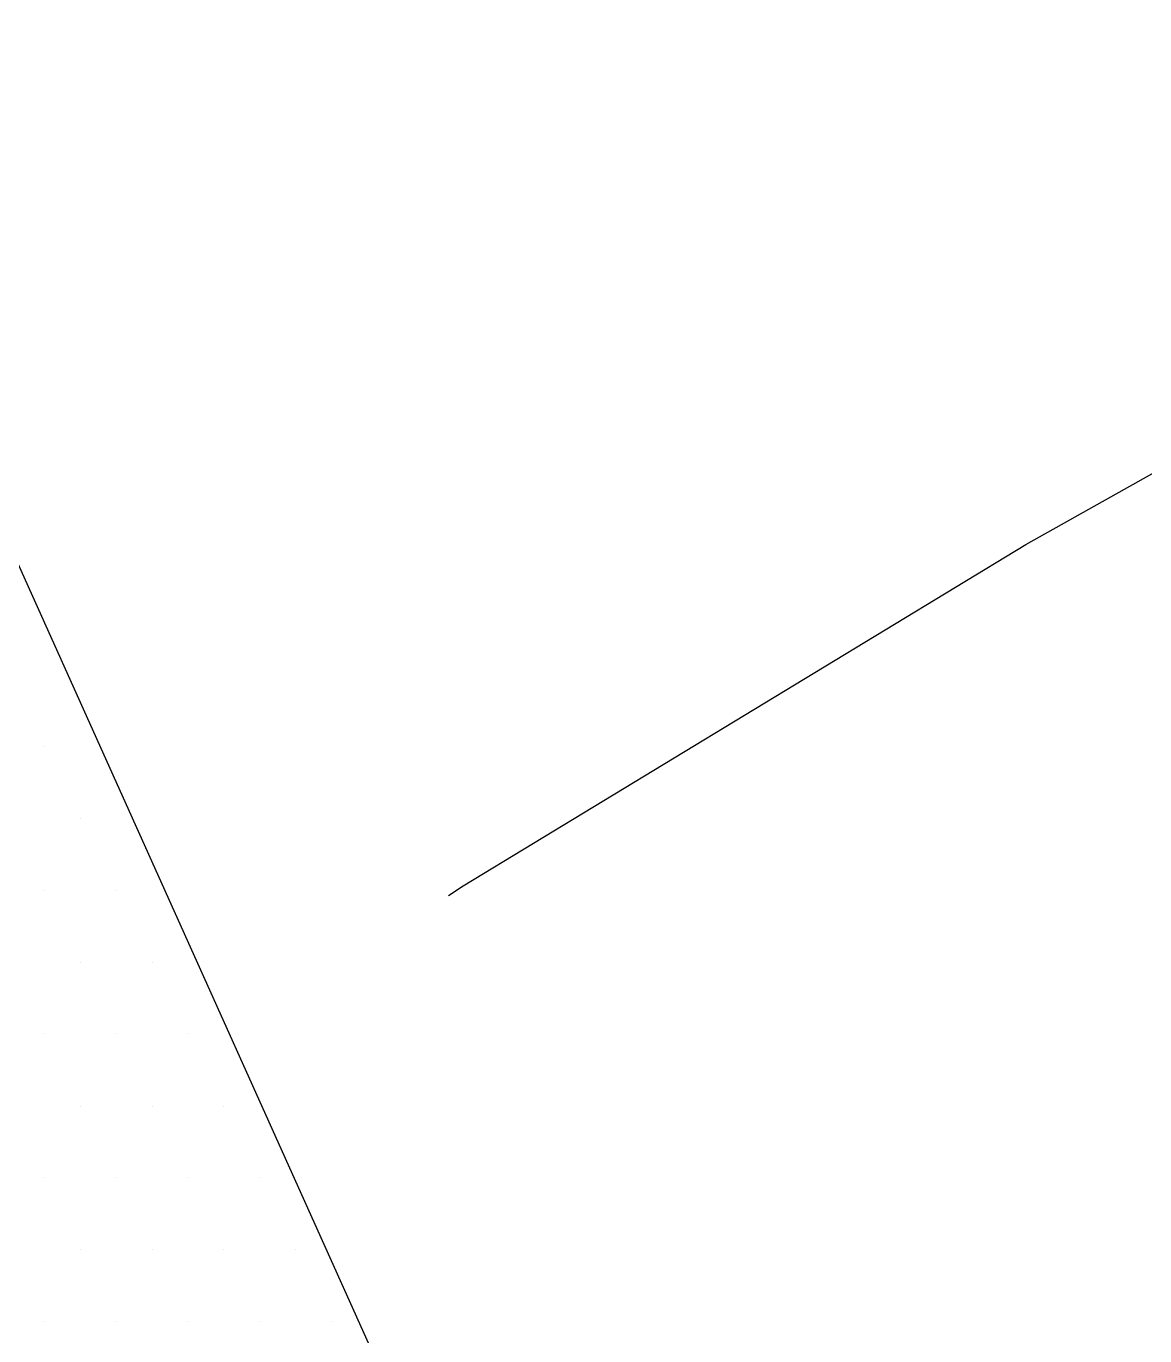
# Paper-space layout 'Layout1' of a CAD drawing. Extents: x -43 to 2298, y -18 to 768.
# Drawn here: x 1413.431 to 1414.858, y 79.303 to 80.974 of the extents above; entities that cross this region are included whole.
import ezdxf

# ---------------------------------------------------------------- set-up
doc = ezdxf.new("R2010")
doc.units = 0
doc.header["$LTSCALE"] = 2
doc.linetypes.add('CACHEX2', pattern=[0.75, 0.5, -0.25])
doc.layers.add('CARTOUCHE', color=7, linetype='Continuous')
doc.layers.add('LOGO', color=7, linetype='Continuous')

# ---------------------------------------------------------------- blocks, each defined once
blk = doc.blocks.new('A$C715108E3')
at = {"layer": 'LOGO', "color": 131}
for p, q in [((-19.2852, -4.9833), (-19.2852, -4.9833)), ((-19.2395, -5.0748), (-19.2395, -5.0748)), ((-19.2852, -5.1674), (-19.2852, -5.1674)), ((-19.1941, -5.1674), (-19.1941, -5.1674)), ((-19.2395, -5.2586), (-19.2395, -5.2586)), ((-19.1476, -5.2586), (-19.1476, -5.2586)), ((-19.2852, -5.3499), (-19.2852, -5.3499)), ((-19.1941, -5.3499), (-19.1941, -5.3499)), ((-19.1019, -5.3499), (-19.1019, -5.3499)), ((-19.2395, -5.4423), (-19.2395, -5.4423)), ((-19.1476, -5.4423), (-19.1476, -5.4423)), ((-19.0562, -5.4423), (-19.0562, -5.4423)), ((-19.2852, -5.5339), (-19.2852, -5.5339)), ((-19.1941, -5.5339), (-19.1941, -5.5339)), ((-19.1019, -5.5339), (-19.1019, -5.5339)), ((-19.0101, -5.5339), (-19.0101, -5.5339)), ((-19.2395, -5.625), (-19.2395, -5.625)), ((-19.1476, -5.625), (-19.1476, -5.625)), ((-19.0562, -5.625), (-19.0562, -5.625)), ((-18.9643, -5.625), (-18.9643, -5.625)), ((-19.2852, -5.7174), (-19.2852, -5.7174)), ((-19.1941, -5.7174), (-19.1941, -5.7174)), ((-19.1019, -5.7174), (-19.1019, -5.7174)), ((-19.0101, -5.7174), (-19.0101, -5.7174)), ((-18.9188, -5.7174), (-18.9188, -5.7174))]:
    blk.add_line(p, q, dxfattribs=at)
blk.add_lwpolyline([(-18.0526, -7.5674), (-19.5918, -4.1428), (-19.9715, -4.6917), (-20.3358, -5.3705), (-20.5244, -6.0493)], dxfattribs=at)
blk = doc.blocks.new('A$C581E6685')
at = {"layer": 'LOGO', "color": 32, "linetype": 'CACHEX2', "ltscale": 1.5}
blk.add_ellipse((-38.0538, 23.8138), major_axis=(-19.0311, -3.534), ratio=0.590567, dxfattribs=at)
at = {"layer": 'LOGO', "color": 32}
blk.add_ellipse((-37.6144, 23.8499), major_axis=(-13.5768, -4.2839), ratio=0.791971, dxfattribs=at)
at = {"layer": 'CARTOUCHE'}
blk.add_blockref('A$C715108E3', (-31.6739, 36.3189), dxfattribs=at)

psp = doc.layouts.get("Layout1")

# ---------------------------------------------------------------- block references
at = {"layer": 'LOGO'}
psp.add_blockref('A$C581E6685', (1464.4133, 48.7195), dxfattribs=at)

doc.saveas('drawing.dxf')
